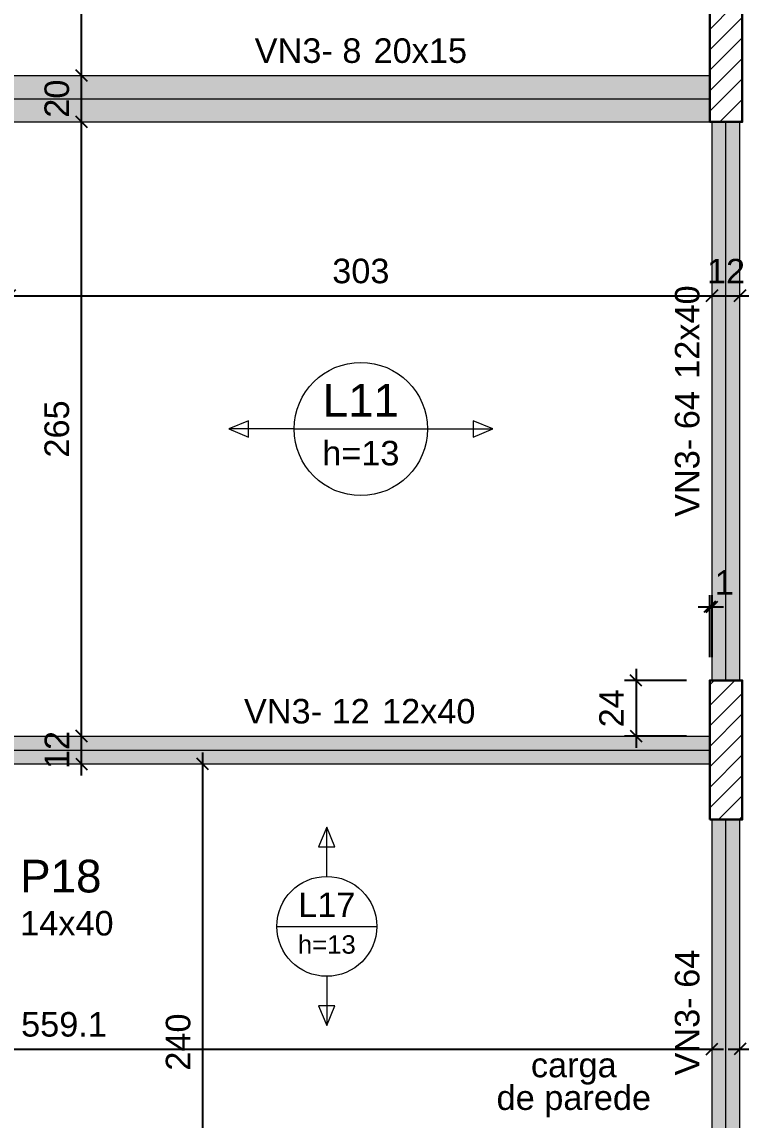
# Model space of a CAD drawing. Header units: millimetres. Extents: x -8 to 605, y -494 to 220.
# Drawn here: x 9.39 to 15.59, y -436.12 to -426.64 of the extents above; entities that cross this region are included whole.
import ezdxf

# ---------------------------------------------------------------- set-up
doc = ezdxf.new("R2010")
doc.units = ezdxf.units.MM
doc.header["$MEASUREMENT"] = 0
doc.linetypes.add('NULL', pattern=[0])
for name, color, linetype, lineweight in [('FO-Cargas de parede', 7, 'Continuous', 5), ('FO-Cotas', 5, 'Continuous', 5), ('FO-Eixos', 5, 'Continuous', 5), ('FO-Hachura pilar que passa', 19, 'Continuous', 5), ('FO-Hachura viga', 43, 'Continuous', 5), ('FO-Pilares', 4, 'Continuous', 30), ('FO-Textos das lajes', 1, 'Continuous', 20), ('FO-Textos das vigas', 7, 'Continuous', 5), ('FO-Textos dos pilares', 7, 'Continuous', 5), ('FO-Vigas', 1, 'Continuous', 20)]:
    doc.layers.add(name, color=color, linetype=linetype, lineweight=lineweight)
doc.styles.add('Arial', font='arial.ttf')
doc.dimstyles.new('UM_50.000000', dxfattribs={"dimtxt": 0.18, "dimasz": 0.1, "dimexe": 0.1, "dimexo": 0.2, "dimgap": 0, "dimtad": 1, "dimtih": 1, "dimtoh": 1, "dimdec": 1, "dimlfac": 50, "dimzin": 0, "dimdsep": 46, "dimtxsty": 'Standard', "dimcen": 0.09, "dimdle": 0.1, "dimadec": 1, "dimazin": 2, "dimtfac": 1, "dimtdec": 4, "dimtofl": 0, "dimtmove": 0, "dimatfit": 3, "dimfxl": 1, "dimtolj": 1, "dimarcsym": 0})
pattern_1 = [(45, (-4.58844, -411.61486), (-0.08838835, 0.08838835), [])]

# ---------------------------------------------------------------- blocks, each defined once
blk = doc.blocks.new('_Oblique')
at = {"color": 0, "linetype": 'ByBlock', "lineweight": -2}
blk.add_line((-0.5, -0.5), (0.5, 0.5), dxfattribs=at)
blk = doc.blocks.new('*D4110')
at = {"layer": 'Defpoints', "color": 0, "transparency": 16777216}
for p in [(31.5016, -417.9834), (-0.5784, -427.2247), (31.5016, -427.2247)]:
    blk.add_point(p, dxfattribs=at)
at = {"layer": 'FO-Cotas', "color": 0, "lineweight": -2, "transparency": 16777216}
for p, q in [((-0.5784, -427.0247), (-0.5784, -417.8834)), ((31.5016, -427.0247), (31.5016, -417.8834)), ((-0.6784, -417.9834), (31.6016, -417.9834))]:
    blk.add_line(p, q, dxfattribs=at)
at = {"layer": 'FO-Cotas', "color": 0, "lineweight": -2, "transparency": 16777216, "xscale": 0.1, "yscale": 0.1, "zscale": 0.1, "rotation": 180}
blk.add_blockref('_Oblique', (-0.5784, -417.9834), dxfattribs=at)
at = {"layer": 'FO-Cotas', "color": 0, "lineweight": -2, "transparency": 16777216, "xscale": 0.1, "yscale": 0.1, "zscale": 0.1}
blk.add_blockref('_Oblique', (31.5016, -417.9834), dxfattribs=at)
at = {"layer": 'FO-Cotas', "color": 7, "transparency": 16777216, "insert": (15.4616, -417.7716), "char_height": 0.2118, "attachment_point": 5, "style": 'Arial'}
blk.add_mtext('\\A1;1604', dxfattribs=at)
blk = doc.blocks.new('*D4261')
at = {"layer": 'Defpoints', "color": 0, "transparency": 16777216}
for p in [(4.1602, -435.5049), (15.3416, -435.5049), (15.3416, -435.5049)]:
    blk.add_point(p, dxfattribs=at)
at = {"layer": 'FO-Cotas', "color": 0, "lineweight": -2, "transparency": 16777216}
blk.add_line((4.0602, -435.5049), (15.4416, -435.5049), dxfattribs=at)
at = {"layer": 'FO-Cotas', "color": 0, "lineweight": -2, "transparency": 16777216, "xscale": 0.1, "yscale": 0.1, "zscale": 0.1, "rotation": 180}
blk.add_blockref('_Oblique', (4.1602, -435.5049), dxfattribs=at)
at = {"layer": 'FO-Cotas', "color": 0, "lineweight": -2, "transparency": 16777216, "xscale": 0.1, "yscale": 0.1, "zscale": 0.1}
blk.add_blockref('_Oblique', (15.3416, -435.5049), dxfattribs=at)
at = {"layer": 'FO-Cotas', "color": 7, "transparency": 16777216, "insert": (9.7509, -435.2931), "char_height": 0.2118, "attachment_point": 5, "rotation": 0.00573, "style": 'Arial'}
blk.add_mtext('\\A1;559.1', dxfattribs=at)
blk = doc.blocks.new('*D4262')
at = {"layer": 'Defpoints', "color": 0, "transparency": 16777216}
for p in [(15.5816, -435.5049), (26.7516, -435.5049), (26.7516, -435.5049)]:
    blk.add_point(p, dxfattribs=at)
at = {"layer": 'FO-Cotas', "color": 0, "lineweight": -2, "transparency": 16777216}
blk.add_line((15.4816, -435.5049), (26.8516, -435.5049), dxfattribs=at)
at = {"layer": 'FO-Cotas', "color": 0, "lineweight": -2, "transparency": 16777216, "xscale": 0.1, "yscale": 0.1, "zscale": 0.1, "rotation": 180}
blk.add_blockref('_Oblique', (15.5816, -435.5049), dxfattribs=at)
at = {"layer": 'FO-Cotas', "color": 0, "lineweight": -2, "transparency": 16777216, "xscale": 0.1, "yscale": 0.1, "zscale": 0.1}
blk.add_blockref('_Oblique', (26.7516, -435.5049), dxfattribs=at)
at = {"layer": 'FO-Cotas', "color": 7, "transparency": 16777216, "insert": (21.1666, -435.2931), "char_height": 0.2118, "attachment_point": 5, "rotation": 0.00573, "style": 'Arial'}
blk.add_mtext('\\A1;558.5', dxfattribs=at)
blk = doc.blocks.new('*D4269')
at = {"layer": 'Defpoints', "color": 0, "transparency": 16777216}
for p in [(9.2816, -429.0047), (15.3416, -429.0047), (15.3416, -429.0047)]:
    blk.add_point(p, dxfattribs=at)
at = {"layer": 'FO-Cotas', "color": 0, "lineweight": -2, "transparency": 16777216}
blk.add_line((9.1816, -429.0047), (15.4416, -429.0047), dxfattribs=at)
at = {"layer": 'FO-Cotas', "color": 0, "lineweight": -2, "transparency": 16777216, "xscale": 0.1, "yscale": 0.1, "zscale": 0.1, "rotation": 180}
blk.add_blockref('_Oblique', (9.2816, -429.0047), dxfattribs=at)
at = {"layer": 'FO-Cotas', "color": 0, "lineweight": -2, "transparency": 16777216, "xscale": 0.1, "yscale": 0.1, "zscale": 0.1}
blk.add_blockref('_Oblique', (15.3416, -429.0047), dxfattribs=at)
at = {"layer": 'FO-Cotas', "color": 7, "transparency": 16777216, "insert": (12.3116, -428.7929), "char_height": 0.2118, "attachment_point": 5, "rotation": 0.00573, "style": 'Arial'}
blk.add_mtext('\\A1;303', dxfattribs=at)
blk = doc.blocks.new('*D4270')
at = {"layer": 'Defpoints', "color": 0, "transparency": 16777216}
for p in [(15.3416, -429.0047), (15.5816, -429.0047), (15.5816, -429.0047)]:
    blk.add_point(p, dxfattribs=at)
at = {"layer": 'FO-Cotas', "color": 0, "lineweight": -2, "transparency": 16777216}
blk.add_line((15.2416, -429.0047), (15.6816, -429.0047), dxfattribs=at)
at = {"layer": 'FO-Cotas', "color": 0, "lineweight": -2, "transparency": 16777216, "xscale": 0.1, "yscale": 0.1, "zscale": 0.1, "rotation": 180}
blk.add_blockref('_Oblique', (15.3416, -429.0047), dxfattribs=at)
at = {"layer": 'FO-Cotas', "color": 0, "lineweight": -2, "transparency": 16777216, "xscale": 0.1, "yscale": 0.1, "zscale": 0.1}
blk.add_blockref('_Oblique', (15.5816, -429.0047), dxfattribs=at)
at = {"layer": 'FO-Cotas', "color": 7, "transparency": 16777216, "insert": (15.4616, -428.7929), "char_height": 0.2118, "attachment_point": 5, "rotation": 0.00573, "style": 'Arial'}
blk.add_mtext('\\A1;12', dxfattribs=at)
blk = doc.blocks.new('*D4271')
at = {"layer": 'Defpoints', "color": 0, "transparency": 16777216}
for p in [(15.5816, -429.0047), (21.6416, -429.0047), (21.6416, -429.0047)]:
    blk.add_point(p, dxfattribs=at)
at = {"layer": 'FO-Cotas', "color": 0, "lineweight": -2, "transparency": 16777216}
blk.add_line((15.4816, -429.0047), (21.7416, -429.0047), dxfattribs=at)
at = {"layer": 'FO-Cotas', "color": 0, "lineweight": -2, "transparency": 16777216, "xscale": 0.1, "yscale": 0.1, "zscale": 0.1, "rotation": 180}
blk.add_blockref('_Oblique', (15.5816, -429.0047), dxfattribs=at)
at = {"layer": 'FO-Cotas', "color": 0, "lineweight": -2, "transparency": 16777216, "xscale": 0.1, "yscale": 0.1, "zscale": 0.1}
blk.add_blockref('_Oblique', (21.6416, -429.0047), dxfattribs=at)
at = {"layer": 'FO-Cotas', "color": 7, "transparency": 16777216, "insert": (18.6116, -428.7929), "char_height": 0.2118, "attachment_point": 5, "rotation": 0.00573, "style": 'Arial'}
blk.add_mtext('\\A1;303', dxfattribs=at)
blk = doc.blocks.new('*D4336')
at = {"layer": 'Defpoints', "color": 0, "transparency": 16777216}
for p in [(10.9482, -433.0449), (10.9482, -433.0449), (10.9482, -437.8449)]:
    blk.add_point(p, dxfattribs=at)
at = {"layer": 'FO-Cotas', "color": 0, "lineweight": -2, "transparency": 16777216}
blk.add_line((10.9482, -437.9449), (10.9482, -432.9449), dxfattribs=at)
at = {"layer": 'FO-Cotas', "color": 0, "lineweight": -2, "transparency": 16777216, "xscale": 0.1, "yscale": 0.1, "zscale": 0.1}
for p, rotation in [((10.9482, -433.0449), 90), ((10.9482, -437.8449), 270)]:
    blk.add_blockref('_Oblique', p, dxfattribs=dict(at, rotation=rotation))
at = {"layer": 'FO-Cotas', "color": 7, "transparency": 16777216, "insert": (10.7364, -435.4449), "char_height": 0.2118, "attachment_point": 5, "rotation": 90, "style": 'Arial'}
blk.add_mtext('\\A1;240', dxfattribs=at)
blk = doc.blocks.new('*D4337')
at = {"layer": 'Defpoints', "color": 0, "transparency": 16777216}
for p in [(9.9016, -432.8049), (9.9016, -432.8049), (9.9016, -433.0449)]:
    blk.add_point(p, dxfattribs=at)
at = {"layer": 'FO-Cotas', "color": 0, "lineweight": -2, "transparency": 16777216}
blk.add_line((9.9016, -433.1449), (9.9016, -432.7049), dxfattribs=at)
at = {"layer": 'FO-Cotas', "color": 0, "lineweight": -2, "transparency": 16777216, "xscale": 0.1, "yscale": 0.1, "zscale": 0.1}
for p, rotation in [((9.9016, -432.8049), 90), ((9.9016, -433.0449), 270)]:
    blk.add_blockref('_Oblique', p, dxfattribs=dict(at, rotation=rotation))
at = {"layer": 'FO-Cotas', "color": 7, "transparency": 16777216, "insert": (9.6898, -432.9249), "char_height": 0.2118, "attachment_point": 5, "rotation": 90, "style": 'Arial'}
blk.add_mtext('\\A1;12', dxfattribs=at)
blk = doc.blocks.new('*D4338')
at = {"layer": 'Defpoints', "color": 0, "transparency": 16777216}
for p in [(9.9016, -427.5047), (9.9016, -427.5047), (9.9016, -432.8049)]:
    blk.add_point(p, dxfattribs=at)
at = {"layer": 'FO-Cotas', "color": 0, "lineweight": -2, "transparency": 16777216}
blk.add_line((9.9016, -432.9049), (9.9016, -427.4047), dxfattribs=at)
at = {"layer": 'FO-Cotas', "color": 0, "lineweight": -2, "transparency": 16777216, "xscale": 0.1, "yscale": 0.1, "zscale": 0.1}
for p, rotation in [((9.9016, -427.5047), 90), ((9.9016, -432.8049), 270)]:
    blk.add_blockref('_Oblique', p, dxfattribs=dict(at, rotation=rotation))
at = {"layer": 'FO-Cotas', "color": 7, "transparency": 16777216, "insert": (9.6898, -430.1548), "char_height": 0.2118, "attachment_point": 5, "rotation": 90, "style": 'Arial'}
blk.add_mtext('\\A1;265', dxfattribs=at)
blk = doc.blocks.new('*D4339')
at = {"layer": 'Defpoints', "color": 0, "transparency": 16777216}
for p in [(9.9016, -427.1047), (9.9016, -427.1047), (9.9016, -427.5047)]:
    blk.add_point(p, dxfattribs=at)
at = {"layer": 'FO-Cotas', "color": 0, "lineweight": -2, "transparency": 16777216}
blk.add_line((9.9016, -427.6047), (9.9016, -427.0047), dxfattribs=at)
at = {"layer": 'FO-Cotas', "color": 0, "lineweight": -2, "transparency": 16777216, "xscale": 0.1, "yscale": 0.1, "zscale": 0.1}
for p, rotation in [((9.9016, -427.1047), 90), ((9.9016, -427.5047), 270)]:
    blk.add_blockref('_Oblique', p, dxfattribs=dict(at, rotation=rotation))
at = {"layer": 'FO-Cotas', "color": 7, "transparency": 16777216, "insert": (9.6898, -427.3047), "char_height": 0.2118, "attachment_point": 5, "rotation": 90, "style": 'Arial'}
blk.add_mtext('\\A1;20', dxfattribs=at)
blk = doc.blocks.new('*D4340')
at = {"layer": 'Defpoints', "color": 0, "transparency": 16777216}
for p in [(9.9016, -424.0449), (9.9016, -424.0449), (9.9016, -427.1047)]:
    blk.add_point(p, dxfattribs=at)
at = {"layer": 'FO-Cotas', "color": 0, "lineweight": -2, "transparency": 16777216}
blk.add_line((9.9016, -427.2047), (9.9016, -423.9449), dxfattribs=at)
at = {"layer": 'FO-Cotas', "color": 0, "lineweight": -2, "transparency": 16777216, "xscale": 0.1, "yscale": 0.1, "zscale": 0.1}
for p, rotation in [((9.9016, -424.0449), 90), ((9.9016, -427.1047), 270)]:
    blk.add_blockref('_Oblique', p, dxfattribs=dict(at, rotation=rotation))
at = {"layer": 'FO-Cotas', "color": 7, "transparency": 16777216, "insert": (9.6898, -425.5748), "char_height": 0.2118, "attachment_point": 5, "rotation": 90, "style": 'Arial'}
blk.add_mtext('\\A1;153', dxfattribs=at)
blk = doc.blocks.new('*D4386')
at = {"layer": 'Defpoints', "color": 0, "transparency": 16777216}
for p in [(15.3416, -431.6895), (15.3216, -432.3249), (15.3416, -432.3249)]:
    blk.add_point(p, dxfattribs=at)
at = {"layer": 'FO-Cotas', "color": 0, "lineweight": -2, "transparency": 16777216}
for p, q in [((15.3216, -432.1249), (15.3216, -431.5895)), ((15.3416, -432.1249), (15.3416, -431.5895)), ((15.2216, -431.6895), (15.4416, -431.6895))]:
    blk.add_line(p, q, dxfattribs=at)
at = {"layer": 'FO-Cotas', "color": 0, "lineweight": -2, "transparency": 16777216, "xscale": 0.1, "yscale": 0.1, "zscale": 0.1, "rotation": 180}
blk.add_blockref('_Oblique', (15.3216, -431.6895), dxfattribs=at)
at = {"layer": 'FO-Cotas', "color": 0, "lineweight": -2, "transparency": 16777216, "xscale": 0.1, "yscale": 0.1, "zscale": 0.1}
blk.add_blockref('_Oblique', (15.3416, -431.6895), dxfattribs=at)
at = {"layer": 'FO-Cotas', "color": 7, "transparency": 16777216, "insert": (15.4478, -431.4777), "char_height": 0.2118, "attachment_point": 5, "rotation": 0.00573, "style": 'Arial'}
blk.add_mtext('\\A1;1', dxfattribs=at)
blk = doc.blocks.new('*D4464')
at = {"layer": 'Defpoints', "color": 0, "transparency": 16777216}
for p in [(15.3216, -432.3249), (14.6862, -432.8049), (15.3216, -432.8049)]:
    blk.add_point(p, dxfattribs=at)
at = {"layer": 'FO-Cotas', "color": 0, "lineweight": -2, "transparency": 16777216}
for p, q in [((14.6862, -432.2249), (14.6862, -432.9049)), ((15.1216, -432.3249), (14.5862, -432.3249)), ((15.1216, -432.8049), (14.5862, -432.8049))]:
    blk.add_line(p, q, dxfattribs=at)
at = {"layer": 'FO-Cotas', "color": 0, "lineweight": -2, "transparency": 16777216, "xscale": 0.1, "yscale": 0.1, "zscale": 0.1}
for p, rotation in [((14.6862, -432.3249), 90), ((14.6862, -432.8049), 270)]:
    blk.add_blockref('_Oblique', p, dxfattribs=dict(at, rotation=rotation))
at = {"layer": 'FO-Cotas', "color": 7, "transparency": 16777216, "insert": (14.4744, -432.5649), "char_height": 0.2118, "attachment_point": 5, "rotation": 90, "style": 'Arial'}
blk.add_mtext('\\A1;24', dxfattribs=at)

msp = doc.modelspace()

# ---------------------------------------------------------------- hatches: boundary and pattern name
at = {"layer": 'FO-Hachura pilar que passa', "linetype": 'Continuous', "ltscale": 0.2}
h = msp.add_hatch(dxfattribs=at)
h.set_pattern_fill('ANSI31', color=19, style=0)
h.set_pattern_definition(pattern_1)
h.paths.add_polyline_path([(15.3216, -427.5047), (15.4616, -427.5047), (15.6016, -427.5047), (15.6016, -427.0047), (15.6016, -426.5047), (15.4616, -426.5047), (15.3216, -426.5047), (15.3216, -427.0047)])
h = msp.add_hatch(dxfattribs=at)
h.set_pattern_fill('ANSI31', color=19, style=0)
h.set_pattern_definition(pattern_1)
h.paths.add_polyline_path([(15.3216, -433.5249), (15.4616, -433.5249), (15.6016, -433.5249), (15.6016, -432.9249), (15.6016, -432.3249), (15.4616, -432.3249), (15.3216, -432.3249), (15.3216, -432.9249)])
at = {"layer": 'FO-Hachura viga', "linetype": 'Continuous', "ltscale": 0.2}
for points in [[(15.3216, -427.1047), (15.3216, -427.1047), (9.3016, -427.1047), (9.3016, -427.5047), (15.3216, -427.5047), (15.3216, -427.1047)], [(15.5816, -427.5047), (15.5816, -427.5047), (15.3416, -427.5047), (15.3416, -432.3249), (15.5816, -432.3249), (15.5816, -427.5047)], [(15.3216, -432.8049), (15.3216, -432.8049), (9.2816, -432.8049), (9.1616, -432.9249), (9.2816, -433.0449), (15.3216, -433.0449), (15.3216, -432.8049)], [(15.5816, -437.8449), (15.5816, -437.8449), (15.5816, -433.5249), (15.3416, -433.5249), (15.3416, -437.8449), (15.4616, -437.9649), (15.5816, -437.8449)]]:
    msp.add_hatch(color=43, dxfattribs=at).paths.add_polyline_path(points)

# ---------------------------------------------------------------- linework, layer by layer
at = {"layer": 'FO-Eixos'}
for p, q in [((9.3016, -427.3047), (15.3216, -427.3047)), ((15.4616, -432.3249), (15.4616, -427.5047)), ((9.1616, -432.9249), (15.3216, -432.9249)), ((15.4616, -437.9649), (15.4616, -433.5249))]:
    msp.add_line(p, q, dxfattribs=at)
at = {"layer": 'FO-Pilares'}
for points in [[(15.3216, -427.5047), (15.4616, -427.5047), (15.6016, -427.5047), (15.6016, -427.0047), (15.6016, -426.5047), (15.4616, -426.5047), (15.3216, -426.5047), (15.3216, -427.0047), (15.3216, -427.5047)], [(15.3216, -433.5249), (15.4616, -433.5249), (15.6016, -433.5249), (15.6016, -432.9249), (15.6016, -432.3249), (15.4616, -432.3249), (15.3216, -432.3249), (15.3216, -432.9249), (15.3216, -433.5249)]]:
    msp.add_lwpolyline(points, close=True, dxfattribs=at)
at = {"layer": 'FO-Textos das lajes'}
for p, q in [((11.3416, -430.0842), (11.1721, -430.1548)), ((11.3416, -430.2254), (11.3416, -430.0842)), ((13.451, -430.1548), (13.2816, -430.0842)), ((13.2816, -430.0842), (13.2816, -430.2254)), ((11.1721, -430.1548), (11.3416, -430.2254)), ((11.7369, -430.1548), (12.8862, -430.1548)), ((13.2816, -430.2254), (13.451, -430.1548)), ((12.0176, -433.5918), (11.947, -433.7613)), ((12.0882, -433.7613), (12.0176, -433.5918)), ((11.947, -433.7613), (12.0882, -433.7613)), ((11.5866, -434.4464), (12.4486, -434.4464)), ((12.0882, -435.1316), (11.947, -435.1316)), ((11.947, -435.1316), (12.0176, -435.301)), ((12.0176, -435.301), (12.0882, -435.1316))]:
    msp.add_line(p, q, dxfattribs=at)
for points in [[(11.7369, -430.1548), (11.1721, -430.1548)], [(12.8862, -430.1548), (13.451, -430.1548)], [(12.0176, -434.0154), (12.0176, -433.5918)], [(12.0176, -434.8774), (12.0176, -435.301)]]:
    msp.add_lwpolyline(points, dxfattribs=at)
for centre, radius in [((12.3116, -430.1548), 0.5746), ((12.0176, -434.4464), 0.431)]:
    msp.add_circle(centre, radius, dxfattribs=at)
at = {"layer": 'FO-Vigas'}
for p, q in [((9.3016, -427.1047), (15.3216, -427.1047)), ((9.3016, -427.5047), (15.3216, -427.5047)), ((15.3416, -432.3249), (15.3416, -427.5047)), ((15.5816, -432.3249), (15.5816, -427.5047)), ((9.2816, -432.8049), (15.3216, -432.8049)), ((9.2816, -433.0449), (15.3216, -433.0449)), ((15.3416, -437.8449), (15.3416, -433.5249)), ((15.5816, -437.8449), (15.5816, -433.5249))]:
    msp.add_line(p, q, dxfattribs=at)

# ---------------------------------------------------------------- texts
at = {"layer": 'FO-Cargas de parede', "linetype": 'NULL', "ltscale": 0.2, "insert": (14.1491, -436.0943), "char_height": 0.2118, "width": 2.598102, "attachment_point": 8, "rotation": 0.00021, "line_spacing_factor": 0.798, "style": 'Arial'}
msp.add_mtext('carga \\Pde parede', dxfattribs=at)
at = {"layer": 'FO-Textos das lajes', "linetype": 'NULL', "ltscale": 0.2, "attachment_point": 8, "line_spacing_factor": 0.798, "style": 'Arial'}
for s, insert, char_height, width in [('L11', (12.3116, -430.0487), 0.2824, 1.316001), ('h=13', (12.3116, -430.472), 0.2118, 1.332467), ('L17', (12.0179, -434.367), 0.2118, 0.987001), ('h=13', (12.0179, -434.6844), 0.15885, 0.999351)]:
    msp.add_mtext(s, dxfattribs=dict(at, insert=insert, char_height=char_height, width=width))
at = {"layer": 'FO-Textos das vigas', "linetype": 'NULL', "ltscale": 0.2, "char_height": 0.2118, "line_spacing_factor": 0.798, "style": 'Arial'}
for s, insert, width, attachment_point in [('VN3- 8', (12.3166, -426.999), 1.841627, 9), ('20x15', (12.4216, -426.999), 1.612069, 7), ('VN3- 12', (12.3886, -432.699), 2.170627, 9), ('12x40', (12.4946, -432.699), 1.612069, 7)]:
    msp.add_mtext(s, dxfattribs=dict(at, insert=insert, width=width, attachment_point=attachment_point))
at = {"layer": 'FO-Textos das vigas', "linetype": 'NULL', "ltscale": 0.2, "char_height": 0.2118, "rotation": 90.00021, "line_spacing_factor": 0.798, "style": 'Arial'}
for s, insert, width, attachment_point in [('12x40', (15.2357, -429.7219), 1.612069, 7), ('VN3- 64', (15.2357, -429.8279), 2.170627, 9), ('VN3- 64', (15.2357, -435.1905), 2.170627, 8)]:
    msp.add_mtext(s, dxfattribs=dict(at, insert=insert, width=width, attachment_point=attachment_point))
at = {"layer": 'FO-Textos dos pilares', "linetype": 'NULL', "ltscale": 0.2, "attachment_point": 7, "line_spacing_factor": 0.798, "style": 'Arial'}
for s, insert, char_height, width in [('P18', (9.3726, -434.1579), 0.2824, 1.403821), ('14x40', (9.3726, -434.5282), 0.2118, 1.612069)]:
    msp.add_mtext(s, dxfattribs=dict(at, insert=insert, char_height=char_height, width=width))

# ---------------------------------------------------------------- dimensions: what is measured, and where the dimension line sits
at = {"layer": 'FO-Cotas'}
dim = msp.add_linear_dim(base=(31.5016, -417.9834), p1=(-0.5784, -427.2247), p2=(31.5016, -427.2247), dimstyle='UM_50.000000', override={"dimtxt": 0.2118, "dimasz": 0.1, "dimexe": 0.1, "dimexo": 0.2, "dimtad": 1, "dimtih": 0, "dimtoh": 0, "dimdec": 1, "dimlfac": 50, "dimzin": 8, "dimtxsty": 'Arial', "dimblk": 'Oblique', "dimblk1": 'Oblique', "dimblk2": 'Oblique', "dimsah": 1, "dimdle": 0.1, "dimse1": 0, "dimse2": 0, "dimclrt": 7, "dimadec": 1, "dimazin": 3, "dimtmove": 2, "dimldrblk": 'Oblique'}, dxfattribs=at)
dim.commit()
dim.dimension.update_dxf_attribs({"geometry": '*D4110', "text_midpoint": (15.4616, -417.7716), "dimtype": 160})
for base, p1, p2, override, picture, middle in [((9.9016, -424.0449), (9.9016, -427.1047), (9.9016, -424.0449), {"dimtxt": 0.2118, "dimasz": 0.1, "dimexe": 0.1, "dimexo": 0.2, "dimtad": 1, "dimtih": 0, "dimtoh": 0, "dimdec": 1, "dimlfac": 50, "dimzin": 8, "dimtxsty": 'Arial', "dimblk": 'Oblique', "dimblk1": 'Oblique', "dimblk2": 'Oblique', "dimsah": 1, "dimdle": 0.1, "dimse1": 1, "dimse2": 1, "dimclrt": 7, "dimadec": 1, "dimazin": 3, "dimtmove": 2, "dimldrblk": 'Oblique'}, '*D4340', (9.6898, -425.5748)), ((9.9016, -427.1047), (9.9016, -427.5047), (9.9016, -427.1047), {"dimtxt": 0.2118, "dimasz": 0.1, "dimexe": 0.1, "dimexo": 0.2, "dimtad": 1, "dimtih": 0, "dimtoh": 0, "dimdec": 1, "dimlfac": 50, "dimzin": 8, "dimtxsty": 'Arial', "dimblk": 'Oblique', "dimblk1": 'Oblique', "dimblk2": 'Oblique', "dimsah": 1, "dimdle": 0.1, "dimse1": 1, "dimse2": 1, "dimclrt": 7, "dimadec": 1, "dimazin": 3, "dimtmove": 2, "dimldrblk": 'Oblique'}, '*D4339', (9.6898, -427.3047)), ((9.9016, -427.5047), (9.9016, -432.8049), (9.9016, -427.5047), {"dimtxt": 0.2118, "dimasz": 0.1, "dimexe": 0.1, "dimexo": 0.2, "dimtad": 1, "dimtih": 0, "dimtoh": 0, "dimdec": 1, "dimlfac": 50, "dimzin": 8, "dimtxsty": 'Arial', "dimblk": 'Oblique', "dimblk1": 'Oblique', "dimblk2": 'Oblique', "dimsah": 1, "dimdle": 0.1, "dimse1": 1, "dimse2": 1, "dimclrt": 7, "dimadec": 1, "dimazin": 3, "dimtmove": 2, "dimldrblk": 'Oblique'}, '*D4338', (9.6898, -430.1548)), ((14.6862, -432.8049), (15.3216, -432.3249), (15.3216, -432.8049), {"dimtxt": 0.2118, "dimasz": 0.1, "dimexe": 0.1, "dimexo": 0.2, "dimtad": 1, "dimtih": 0, "dimtoh": 0, "dimdec": 1, "dimlfac": 50, "dimzin": 8, "dimtxsty": 'Arial', "dimblk": 'Oblique', "dimblk1": 'Oblique', "dimblk2": 'Oblique', "dimsah": 1, "dimdle": 0.1, "dimse1": 0, "dimse2": 0, "dimclrt": 7, "dimadec": 1, "dimazin": 3, "dimtmove": 2, "dimldrblk": 'Oblique'}, '*D4464', (14.4744, -432.5649)), ((9.9016, -432.8049), (9.9016, -433.0449), (9.9016, -432.8049), {"dimtxt": 0.2118, "dimasz": 0.1, "dimexe": 0.1, "dimexo": 0.2, "dimtad": 1, "dimtih": 0, "dimtoh": 0, "dimdec": 1, "dimlfac": 50, "dimzin": 8, "dimtxsty": 'Arial', "dimblk": 'Oblique', "dimblk1": 'Oblique', "dimblk2": 'Oblique', "dimsah": 1, "dimdle": 0.1, "dimse1": 1, "dimse2": 1, "dimclrt": 7, "dimadec": 1, "dimazin": 3, "dimtmove": 2, "dimldrblk": 'Oblique'}, '*D4337', (9.6898, -432.9249)), ((10.9482, -433.0449), (10.9482, -437.8449), (10.9482, -433.0449), {"dimtxt": 0.2118, "dimasz": 0.1, "dimexe": 0.1, "dimexo": 0.2, "dimtad": 1, "dimtih": 0, "dimtoh": 0, "dimdec": 1, "dimlfac": 50, "dimzin": 8, "dimtxsty": 'Arial', "dimblk": 'Oblique', "dimblk1": 'Oblique', "dimblk2": 'Oblique', "dimsah": 1, "dimdle": 0.1, "dimse1": 1, "dimse2": 1, "dimclrt": 7, "dimadec": 1, "dimazin": 3, "dimtmove": 2, "dimldrblk": 'Oblique'}, '*D4336', (10.7364, -435.4449))]:
    dim = msp.add_linear_dim(base=base, p1=p1, p2=p2, angle=90, dimstyle='UM_50.000000', override=override, dxfattribs=at)
    dim.commit()
    dim.dimension.update_dxf_attribs({"geometry": picture, "text_midpoint": middle, "dimtype": 160, "text_rotation": 90})
for base, p1, p2, override, picture, middle in [((15.3416, -429.0047), (9.2816, -429.0047), (15.3416, -429.0047), {"dimtxt": 0.2118, "dimasz": 0.1, "dimexe": 0.1, "dimexo": 0.2, "dimtad": 1, "dimtih": 0, "dimtoh": 0, "dimdec": 1, "dimlfac": 50, "dimzin": 8, "dimtxsty": 'Arial', "dimblk": 'Oblique', "dimblk1": 'Oblique', "dimblk2": 'Oblique', "dimsah": 1, "dimdle": 0.1, "dimse1": 1, "dimse2": 1, "dimclrt": 7, "dimadec": 1, "dimazin": 3, "dimtmove": 2, "dimldrblk": 'Oblique'}, '*D4269', (12.3116, -428.7929)), ((15.5816, -429.0047), (15.3416, -429.0047), (15.5816, -429.0047), {"dimtxt": 0.2118, "dimasz": 0.1, "dimexe": 0.1, "dimexo": 0.2, "dimtad": 1, "dimtih": 0, "dimtoh": 0, "dimdec": 1, "dimlfac": 50, "dimzin": 8, "dimtxsty": 'Arial', "dimblk": 'Oblique', "dimblk1": 'Oblique', "dimblk2": 'Oblique', "dimsah": 1, "dimdle": 0.1, "dimse1": 1, "dimse2": 1, "dimclrt": 7, "dimadec": 1, "dimazin": 3, "dimtmove": 2, "dimldrblk": 'Oblique'}, '*D4270', (15.4616, -428.7929)), ((21.6416, -429.0047), (15.5816, -429.0047), (21.6416, -429.0047), {"dimtxt": 0.2118, "dimasz": 0.1, "dimexe": 0.1, "dimexo": 0.2, "dimtad": 1, "dimtih": 0, "dimtoh": 0, "dimdec": 1, "dimlfac": 50, "dimzin": 8, "dimtxsty": 'Arial', "dimblk": 'Oblique', "dimblk1": 'Oblique', "dimblk2": 'Oblique', "dimsah": 1, "dimdle": 0.1, "dimse1": 1, "dimse2": 1, "dimclrt": 7, "dimadec": 1, "dimazin": 3, "dimtmove": 2, "dimldrblk": 'Oblique'}, '*D4271', (18.6116, -428.7929)), ((15.3416, -431.6895), (15.3216, -432.3249), (15.3416, -432.3249), {"dimtxt": 0.2118, "dimasz": 0.1, "dimexe": 0.1, "dimexo": 0.2, "dimtad": 1, "dimtih": 0, "dimtoh": 0, "dimdec": 1, "dimlfac": 50, "dimzin": 8, "dimtxsty": 'Arial', "dimblk": 'Oblique', "dimblk1": 'Oblique', "dimblk2": 'Oblique', "dimsah": 1, "dimdle": 0.1, "dimse1": 0, "dimse2": 0, "dimclrt": 7, "dimadec": 1, "dimazin": 3, "dimtmove": 2, "dimldrblk": 'Oblique'}, '*D4386', (15.4478, -431.4777)), ((15.3416, -435.5049), (4.1602, -435.5049), (15.3416, -435.5049), {"dimtxt": 0.2118, "dimasz": 0.1, "dimexe": 0.1, "dimexo": 0.2, "dimtad": 1, "dimtih": 0, "dimtoh": 0, "dimdec": 1, "dimlfac": 50, "dimzin": 8, "dimtxsty": 'Arial', "dimblk": 'Oblique', "dimblk1": 'Oblique', "dimblk2": 'Oblique', "dimsah": 1, "dimdle": 0.1, "dimse1": 1, "dimse2": 1, "dimclrt": 7, "dimadec": 1, "dimazin": 3, "dimtmove": 2, "dimldrblk": 'Oblique'}, '*D4261', (9.7509, -435.2931)), ((26.7516, -435.5049), (15.5816, -435.5049), (26.7516, -435.5049), {"dimtxt": 0.2118, "dimasz": 0.1, "dimexe": 0.1, "dimexo": 0.2, "dimtad": 1, "dimtih": 0, "dimtoh": 0, "dimdec": 1, "dimlfac": 50, "dimzin": 8, "dimtxsty": 'Arial', "dimblk": 'Oblique', "dimblk1": 'Oblique', "dimblk2": 'Oblique', "dimsah": 1, "dimdle": 0.1, "dimse1": 1, "dimse2": 1, "dimclrt": 7, "dimadec": 1, "dimazin": 3, "dimtmove": 2, "dimldrblk": 'Oblique'}, '*D4262', (21.1666, -435.2931))]:
    dim = msp.add_linear_dim(base=base, p1=p1, p2=p2, dimstyle='UM_50.000000', override=override, dxfattribs=at)
    dim.commit()
    dim.dimension.update_dxf_attribs({"geometry": picture, "text_midpoint": middle, "dimtype": 160, "text_rotation": 0.00573})

doc.saveas('drawing.dxf')
